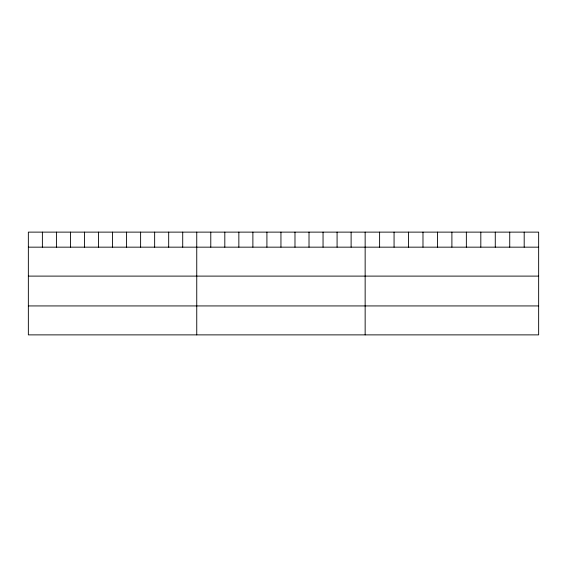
<?xml version="1.0" encoding="UTF-8"?>
<svg xmlns="http://www.w3.org/2000/svg" width="567" height="567" viewBox="0 0 567 567"><rect width="100%" height="100%" fill="white"/><g stroke="black" fill="none" stroke-linecap="round" stroke-linejoin="round"><path stroke-width="0.85" d="M538.65 247.162L538.65 334.877L28.35 334.877L28.35 232.123L538.65 232.123L538.65 247.162L28.35 247.162M28.35 276.108L538.65 276.108M28.35 305.932L538.65 305.932M524.192 232.123L524.192 247.162M509.733 232.123L509.733 247.162M495.274 232.123L495.274 247.162M480.816 232.123L480.816 247.162M466.358 232.123L466.358 247.162M451.899 232.123L451.899 247.162M437.441 232.123L437.441 247.162M422.982 232.123L422.982 247.162M408.523 232.123L408.523 247.162M394.065 232.123L394.065 247.162M379.607 232.123L379.607 247.162M365.148 232.123L365.148 334.877M351.115 232.123L351.115 247.162M337.082 232.123L337.082 247.162M323.048 232.123L323.048 247.162M309.015 232.123L309.015 247.162M294.982 232.123L294.982 247.162M280.948 232.123L280.948 247.162M266.915 232.123L266.915 247.162M252.882 232.123L252.882 247.162M238.849 232.123L238.849 247.162M224.815 232.123L224.815 247.162M210.782 232.123L210.782 247.162M196.749 232.123L196.749 334.877M182.716 232.123L182.716 247.162M168.683 232.123L168.683 247.162M154.649 232.123L154.649 247.162M140.616 232.123L140.616 247.162M126.583 232.123L126.583 247.162M112.55 232.123L112.55 247.162M98.516 232.123L98.516 247.162M84.483 232.123L84.483 247.162M70.45 232.123L70.45 247.162M56.416 232.123L56.416 247.162M42.383 232.123L42.383 247.162"/></g></svg>
